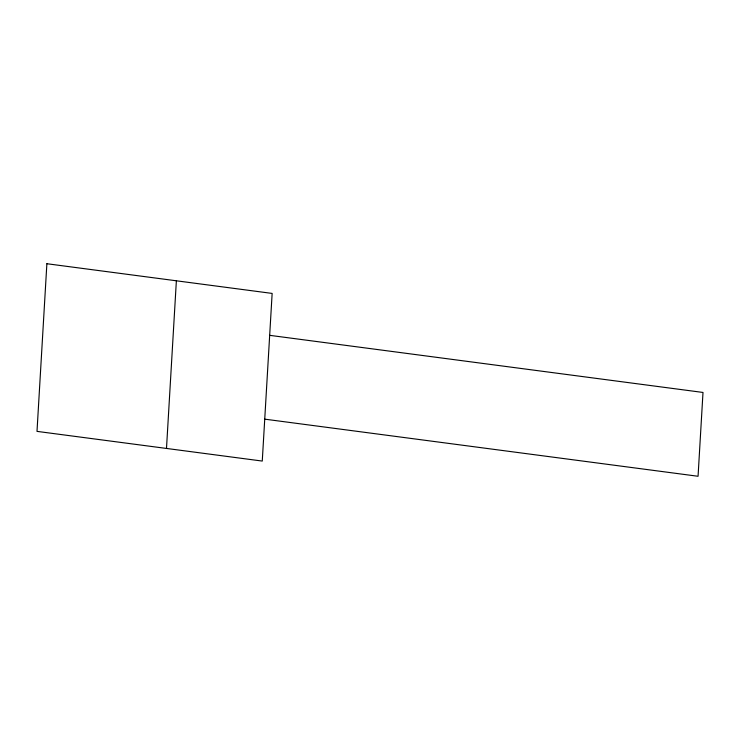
<?xml version="1.0" encoding="UTF-8"?>
<svg xmlns="http://www.w3.org/2000/svg" width="740" height="740" viewBox="0 0 740 740"><rect width="100%" height="100%" fill="white"/><g stroke="black" fill="none" stroke-linecap="round" stroke-linejoin="round"><path stroke-width="1.11" d="M166.491 448.44L176.37 280.793M269.675 335.331L703 392.45L698.061 476.273L264.735 419.154M46.879 263.727L37 431.374L262.265 461.066L272.144 293.419L46.879 263.727"/></g></svg>
